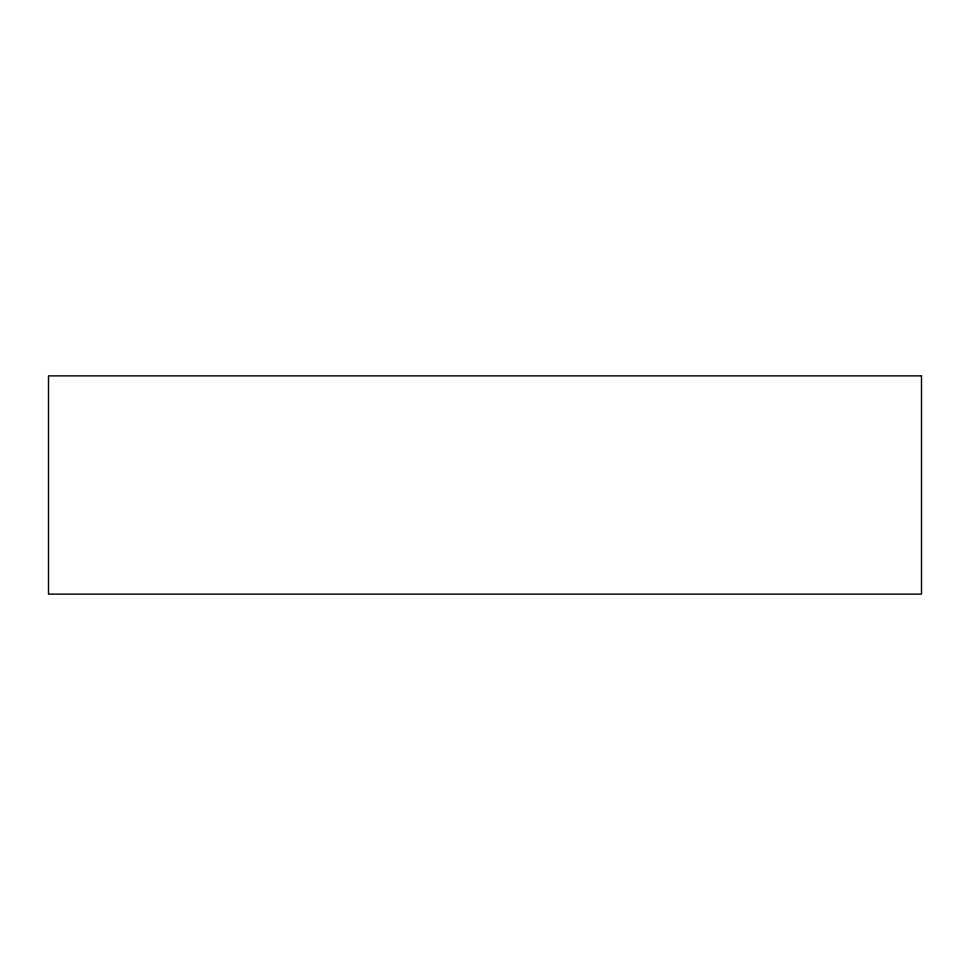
<?xml version="1.0" encoding="UTF-8"?>
<svg xmlns="http://www.w3.org/2000/svg" width="970" height="970" viewBox="0 0 970 970"><rect width="100%" height="100%" fill="white"/><g stroke="black" fill="none" stroke-linecap="round" stroke-linejoin="round"><path stroke-width="1.45" d="M921.5 375.875L48.5 375.875L48.5 594.125L921.5 594.125L921.5 375.875"/></g></svg>
